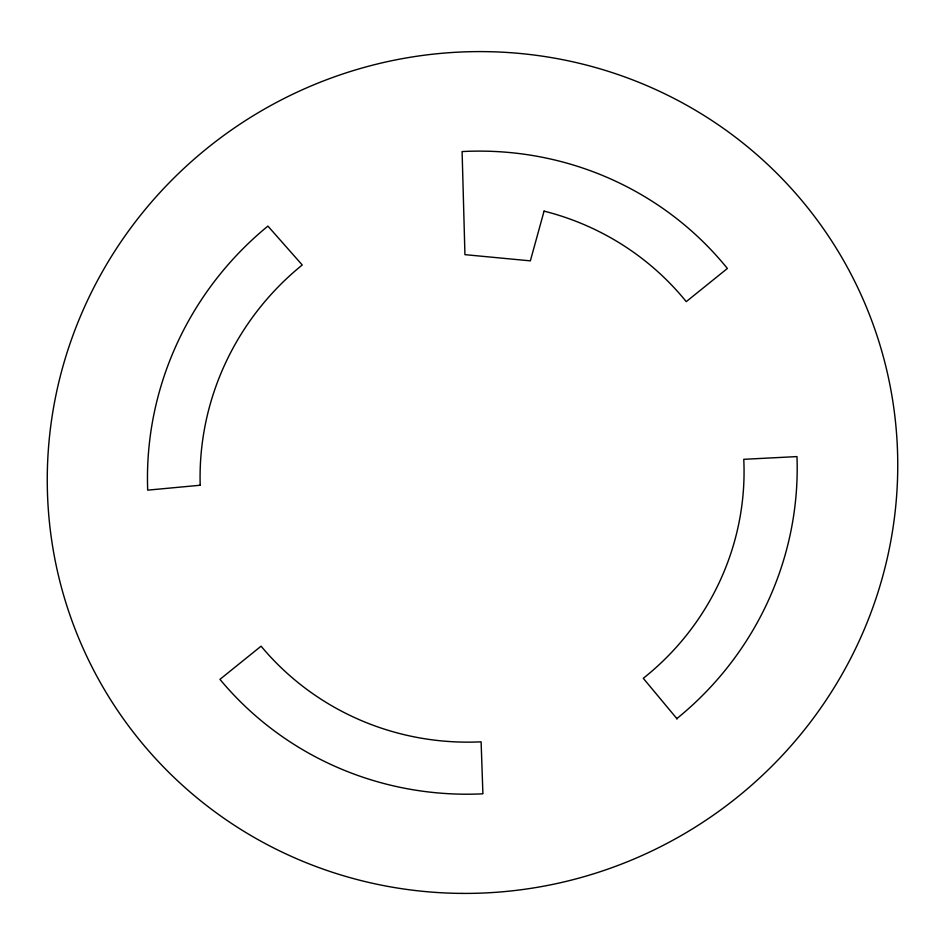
<?xml version="1.0" encoding="UTF-8"?>
<svg xmlns="http://www.w3.org/2000/svg" width="945" height="945" viewBox="0 0 945 945"><rect width="100%" height="100%" fill="white"/><g stroke="black" fill="none" stroke-linecap="round" stroke-linejoin="round"><path stroke-width="1.42" d="M677.092 718.897L643.273 678.297A264.222 258.918 -29.8 0 0 743.762 459.317L796.978 456.589A322.942 316.457 -29.8 0 1 676.655 718.755M482.895 793.434L481.111 741.825A273.778 268.274 -29.8 0 1 261.08 646.179L219.949 679.349A326.639 320.083 -29.8 0 0 482.659 793.824M544.072 211.125L530.358 260.855L464.94 254.654L462.105 151.566A324.808 318.288 -29.8 0 1 727.378 268.474L686.247 301.644A273.778 268.274 -29.8 0 0 544.072 211.125M200.198 485.246L147.692 490.136A326.639 320.083 -29.8 0 1 267.907 226.103L302.246 264.978A273.778 268.274 -29.8 0 0 200.198 485.246M461.987 893.403A427.353 418.777 -29.8 0 0 845.917 264.683A427.353 418.777 -29.8 0 0 109.596 259.414A427.353 418.777 -29.8 0 0 461.987 893.403"/></g></svg>
